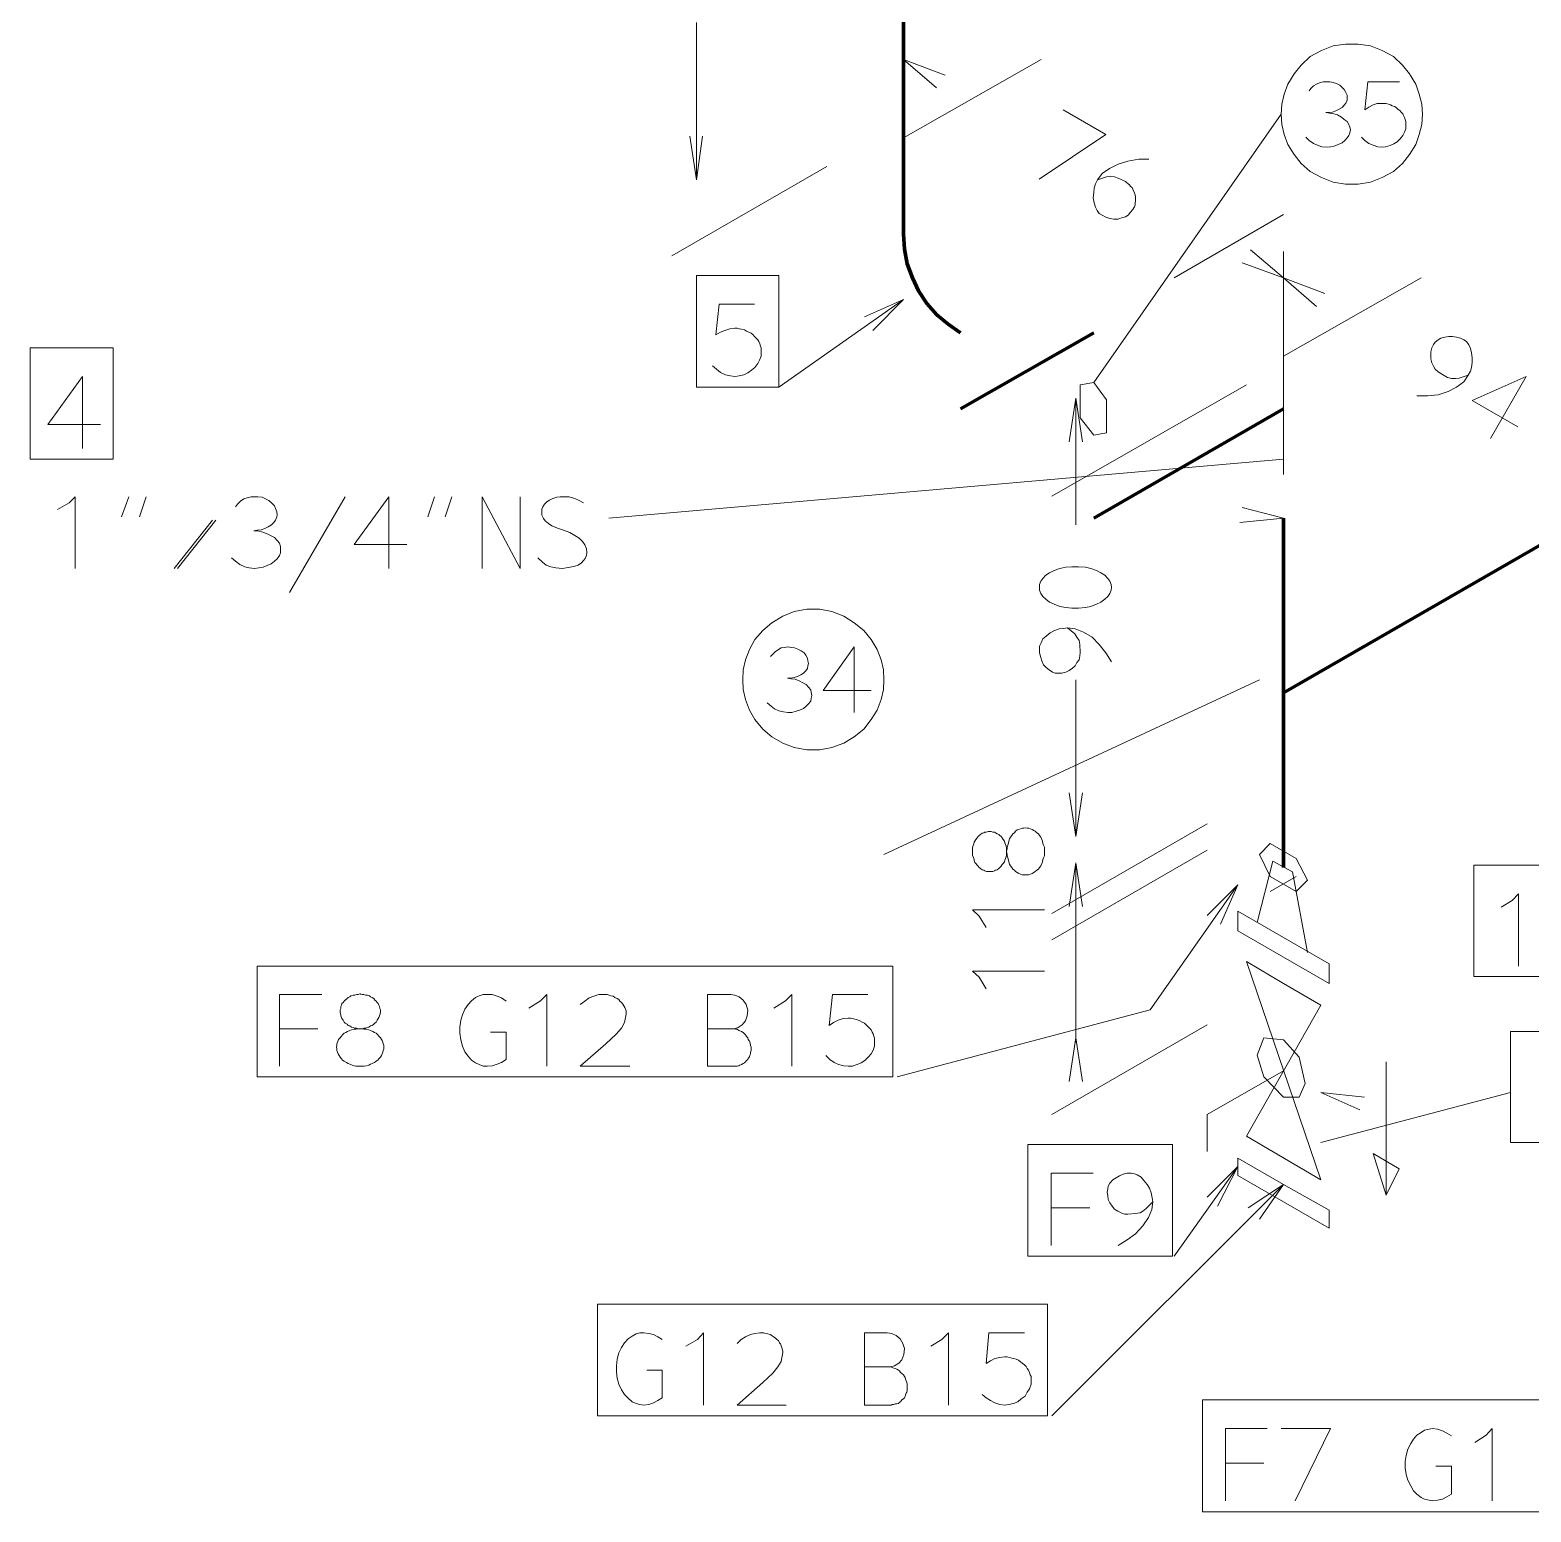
# Model space of a CAD drawing. Header units: millimetres. Extents: x 8 to 586, y 8 to 412.
# Drawn here: x 219.1 to 276.2, y 159.7 to 216.1 of the extents above; entities that cross this region are included whole.
import ezdxf

# ---------------------------------------------------------------- set-up
doc = ezdxf.new("R2010")
doc.units = ezdxf.units.MM
doc.layers.add('SOURCE_PIPE', color=4, linetype='Continuous')
doc.layers.add('SOURCE_TRACE', color=2, linetype='Continuous')

msp = doc.modelspace()

# ---------------------------------------------------------------- linework, layer by layer
at = {"layer": 'SOURCE_PIPE', "lineweight": 70}
for p, q in [((252.356, 208.344), (252.356, 219.155)), ((254.524, 201.69), (259.602, 204.59)), ((259.602, 197.531), (266.826, 201.69)), ((266.826, 190.878), (278.385, 197.531)), ((266.826, 184.224), (266.826, 197.531))]:
    msp.add_line(p, q, dxfattribs=at)
msp.add_lwpolyline([(254.524, 204.59), (254.056, 204.91), (253.631, 205.273), (253.249, 205.699), (252.93, 206.19), (252.696, 206.68), (252.505, 207.213), (252.399, 207.767), (252.356, 208.344)], dxfattribs=at)
at = {"layer": 'SOURCE_TRACE', "lineweight": 13}
for p, q in [((244.473, 210.412), (244.473, 216.405)), ((252.356, 209.175), (252.356, 215.999)), ((252.356, 212.011), (257.605, 214.997)), ((259.602, 202.692), (266.741, 212.907)), ((243.539, 207.512), (249.445, 210.924)), ((262.661, 206.68), (266.826, 209.09)), ((266.826, 199.195), (266.826, 207.682)), ((266.826, 199.195), (266.826, 207.682)), ((266.826, 203.694), (272.075, 206.68)), ((247.618, 202.521), (252.356, 205.848)), ((258.008, 198.363), (265.424, 202.607)), ((259.092, 201.349), (259.092, 202.607)), ((258.922, 197.275), (258.922, 202.095)), ((241.137, 197.531), (266.826, 199.771)), ((220.824, 195.612), (220.824, 198.342)), ((222.588, 197.574), (222.864, 198.342)), ((223.268, 197.574), (223.523, 198.342)), ((228.983, 194.695), (231.108, 198.342)), ((234.253, 197.574), (234.508, 198.342)), ((234.912, 197.574), (235.167, 198.342)), ((224.585, 195.612), (226.051, 197.446)), ((224.713, 195.612), (226.178, 197.446)), ((251.613, 184.715), (265.912, 191.368)), ((258.922, 185.397), (258.922, 191.368)), ((258.008, 182.476), (263.915, 185.888)), ((258.008, 181.473), (263.915, 184.885)), ((258.922, 177.571), (258.922, 184.395)), ((266.316, 183.307), (267.315, 183.883)), ((275.772, 180.471), (275.772, 183.222)), ((254.991, 182.604), (257.732, 182.604)), ((254.991, 180.279), (257.732, 180.279)), ((238.779, 176.653), (238.779, 179.383)), ((248.107, 176.653), (248.107, 179.383)), ((228.601, 178.082), (230.067, 178.082)), ((244.899, 178.082), (245.918, 178.082)), ((258.008, 174.819), (263.915, 178.232)), ((258.922, 177.571), (258.922, 177.741)), ((240.054, 176.653), (241.945, 176.653)), ((268.25, 173.753), (275.474, 175.651)), ((262.661, 169.424), (265.084, 172.836)), ((258.008, 163.346), (266.826, 172.154)), ((257.987, 171.258), (259.453, 171.258)), ((244.749, 163.751), (244.749, 166.502)), ((254.077, 163.751), (254.077, 166.502)), ((250.869, 165.202), (251.867, 165.202)), ((246.024, 163.751), (247.895, 163.751)), ((274.773, 160.105), (274.773, 162.856)), ((264.616, 161.533), (266.083, 161.533))]:
    msp.add_line(p, q, dxfattribs=at)
for points in [[(272.117, 212.907), (272.096, 213.291), (271.989, 213.675), (271.862, 214.059), (271.629, 214.443), (271.352, 214.784), (271.013, 215.104), (270.588, 215.338), (270.141, 215.509), (269.674, 215.573), (269.185, 215.573), (268.717, 215.509), (268.271, 215.338), (267.846, 215.104), (267.506, 214.784), (267.23, 214.443), (266.996, 214.059), (266.848, 213.675), (266.762, 213.291), (266.741, 212.907), (266.762, 212.524), (266.848, 212.139), (266.996, 211.755), (267.23, 211.372), (267.506, 211.03), (267.846, 210.732), (268.271, 210.498), (268.717, 210.327), (269.185, 210.242), (269.674, 210.242), (270.141, 210.327), (270.588, 210.498), (271.013, 210.732), (271.352, 211.03), (271.629, 211.372), (271.862, 211.755), (271.989, 212.139), (272.096, 212.524), (272.117, 212.907)], [(253.95, 214.4), (252.356, 214.997), (253.61, 213.909)], [(267.804, 213.803), (267.867, 213.888), (267.974, 213.995), (268.08, 214.059), (268.229, 214.123), (268.335, 214.144), (268.462, 214.144), (268.59, 214.144), (268.717, 214.123), (268.845, 214.08), (268.972, 214.016), (269.058, 213.931), (269.142, 213.845), (269.206, 213.739), (269.249, 213.633), (269.249, 213.526), (269.249, 213.441), (269.206, 213.334), (269.142, 213.249), (269.058, 213.163), (268.951, 213.099), (268.824, 213.035), (268.696, 212.992), (268.569, 212.971), (268.441, 212.971), (268.59, 212.95), (268.738, 212.928), (268.887, 212.886), (269.036, 212.8), (269.142, 212.715), (269.249, 212.63), (269.313, 212.524), (269.354, 212.417), (269.376, 212.332), (269.354, 212.204), (269.313, 212.097), (269.249, 212.011), (269.163, 211.905), (269.058, 211.819), (268.908, 211.755), (268.76, 211.692), (268.611, 211.67), (268.462, 211.649), (268.292, 211.67), (268.122, 211.734), (267.974, 211.798), (267.804, 211.905), (267.676, 212.033)], [(269.929, 213.078), (270.035, 214.144), (271.246, 214.144)], [(269.801, 212.033), (269.929, 211.905), (270.077, 211.798), (270.247, 211.734), (270.417, 211.67), (270.588, 211.649), (270.715, 211.67), (270.884, 211.713), (271.034, 211.777), (271.161, 211.862), (271.267, 211.969), (271.373, 212.097), (271.437, 212.225), (271.48, 212.353), (271.48, 212.481), (271.48, 212.566), (271.48, 212.63), (271.459, 212.715), (271.437, 212.779), (271.395, 212.864), (271.373, 212.928), (271.309, 212.992), (271.267, 213.035), (271.182, 213.099), (271.118, 213.163), (271.055, 213.206), (270.97, 213.227), (270.906, 213.27), (270.821, 213.291), (270.736, 213.313), (270.651, 213.313), (270.588, 213.313), (270.396, 213.313), (270.247, 213.27), (270.077, 213.184), (269.929, 213.078)], [(258.433, 213.078), (260.069, 212.139), (257.52, 210.434)], [(244.219, 212.075), (244.473, 210.412), (244.707, 212.075)], [(261.706, 211.201), (261.323, 211.201), (260.898, 211.116), (260.537, 211.009), (260.197, 210.838), (259.921, 210.647), (259.751, 210.412), (259.666, 210.263), (259.623, 210.092), (259.602, 209.921), (259.581, 209.729), (259.623, 209.538), (259.666, 209.367), (259.73, 209.239), (259.815, 209.133), (259.921, 209.069), (260.069, 208.983), (260.219, 208.941), (260.367, 208.919), (260.537, 208.919), (260.665, 208.962), (260.813, 209.005), (260.919, 209.069), (261.004, 209.175), (261.09, 209.282), (261.132, 209.346), (261.153, 209.389), (261.174, 209.453), (261.174, 209.538), (261.195, 209.602), (261.195, 209.687), (261.195, 209.751), (261.174, 209.836), (261.153, 209.9), (261.132, 209.964), (261.09, 210.05), (261.068, 210.114), (261.004, 210.156), (260.962, 210.22), (260.919, 210.263), (260.856, 210.306), (260.813, 210.348), (260.537, 210.476), (260.388, 210.519), (260.24, 210.54), (260.09, 210.519), (259.751, 210.412)], [(265.254, 207.256), (266.826, 206.68), (265.573, 207.746)], [(268.399, 206.083), (266.826, 206.68), (268.08, 205.592)], [(251.188, 204.675), (252.356, 205.848), (250.869, 205.188)], [(245.217, 204.505), (245.345, 205.678), (246.683, 205.678)], [(245.09, 203.332), (245.238, 203.204), (245.387, 203.076), (245.578, 202.991), (245.77, 202.948), (245.94, 202.927), (246.109, 202.948), (246.279, 202.991), (246.428, 203.055), (246.577, 203.162), (246.704, 203.268), (246.811, 203.417), (246.874, 203.545), (246.938, 203.694), (246.938, 203.844), (246.938, 203.908), (246.938, 204.014), (246.917, 204.079), (246.895, 204.164), (246.853, 204.249), (246.811, 204.313), (246.747, 204.377), (246.683, 204.441), (246.62, 204.526), (246.556, 204.569), (246.47, 204.611), (246.386, 204.654), (246.301, 204.697), (246.195, 204.718), (246.109, 204.739), (246.024, 204.761), (245.94, 204.761), (245.749, 204.739), (245.557, 204.675), (245.387, 204.611), (245.217, 204.505)], [(271.905, 202.181), (272.309, 202.181), (272.712, 202.223), (273.094, 202.351), (273.413, 202.521), (273.689, 202.713), (273.859, 202.97), (273.944, 203.119), (273.987, 203.268), (274.008, 203.46), (274.008, 203.63), (273.987, 203.822), (273.944, 203.993), (273.88, 204.121), (273.796, 204.249), (273.689, 204.313), (273.562, 204.377), (273.413, 204.42), (273.264, 204.441), (273.116, 204.441), (272.967, 204.42), (272.818, 204.377), (272.712, 204.313), (272.606, 204.228), (272.542, 204.143), (272.478, 204.014), (272.436, 203.865), (272.436, 203.737), (272.436, 203.588), (272.478, 203.439), (272.542, 203.311), (272.606, 203.204), (272.712, 203.098), (272.818, 203.034), (273.073, 202.884), (273.222, 202.841), (273.371, 202.841), (273.519, 202.863), (273.859, 202.97)], [(221.101, 200.176), (221.101, 202.927), (219.783, 201.093), (221.781, 201.093)], [(274.71, 200.559), (276.069, 202.927), (274.008, 202.01), (275.751, 201.008)], [(259.092, 201.349), (259.602, 200.687), (260.09, 200.773), (260.09, 202.031), (259.602, 202.692), (259.092, 202.607), (259.092, 201.349)], [(259.177, 200.431), (258.922, 202.095), (258.667, 200.431)], [(220.144, 197.851), (220.59, 198.108), (220.824, 198.342)], [(226.923, 197.958), (227.007, 198.065), (227.114, 198.172), (227.241, 198.257), (227.369, 198.299), (227.517, 198.342), (227.645, 198.342), (227.772, 198.342), (227.942, 198.32), (228.07, 198.257), (228.197, 198.193), (228.303, 198.108), (228.41, 198.001), (228.453, 197.894), (228.495, 197.766), (228.516, 197.659), (228.495, 197.574), (228.453, 197.446), (228.389, 197.36), (228.303, 197.275), (228.176, 197.19), (228.049, 197.127), (227.9, 197.084), (227.751, 197.063), (227.624, 197.041), (227.772, 197.041), (227.964, 196.999), (228.133, 196.934), (228.261, 196.87), (228.41, 196.785), (228.516, 196.678), (228.601, 196.572), (228.644, 196.443), (228.644, 196.337), (228.644, 196.209), (228.601, 196.103), (228.516, 195.975), (228.41, 195.889), (228.282, 195.783), (228.133, 195.719), (227.985, 195.655), (227.815, 195.633), (227.645, 195.612), (227.453, 195.633), (227.284, 195.676), (227.092, 195.761), (226.923, 195.889), (226.774, 196.018)], [(232.766, 195.612), (232.766, 198.342), (231.448, 196.529), (233.446, 196.529)], [(236.314, 195.612), (236.314, 198.342), (237.759, 195.612), (237.759, 198.342)], [(238.439, 196.018), (238.609, 195.847), (238.758, 195.74), (238.927, 195.676), (239.118, 195.633), (239.374, 195.612), (239.522, 195.633), (239.671, 195.655), (239.841, 195.697), (239.968, 195.74), (240.096, 195.825), (240.181, 195.911), (240.245, 195.996), (240.288, 196.103), (240.309, 196.209), (240.288, 196.358), (240.224, 196.508), (240.139, 196.636), (240.011, 196.764), (239.841, 196.87), (239.65, 196.977), (239.416, 197.063), (239.183, 197.148), (238.97, 197.233), (238.843, 197.318), (238.715, 197.424), (238.651, 197.51), (238.588, 197.638), (238.588, 197.766), (238.588, 197.873), (238.63, 197.958), (238.694, 198.065), (238.779, 198.15), (238.885, 198.214), (239.013, 198.278), (239.161, 198.32), (239.289, 198.342), (239.438, 198.342), (239.629, 198.342), (239.841, 198.278), (240.011, 198.193), (240.181, 198.108)], [(265.169, 197.36), (266.826, 197.531), (265.254, 197.937)], [(260.282, 194.887), (260.261, 194.994), (260.219, 195.122), (260.133, 195.228), (260.027, 195.356), (259.878, 195.441), (259.708, 195.527), (259.496, 195.612), (259.283, 195.655), (259.028, 195.676), (258.773, 195.676), (258.539, 195.655), (258.306, 195.612), (258.093, 195.527), (257.923, 195.441), (257.775, 195.356), (257.668, 195.228), (257.584, 195.122), (257.541, 194.994), (257.541, 194.887), (257.541, 194.78), (257.584, 194.652), (257.668, 194.546), (257.775, 194.439), (257.923, 194.332), (258.093, 194.247), (258.306, 194.162), (258.539, 194.119), (258.773, 194.098), (259.028, 194.098), (259.283, 194.119), (259.496, 194.162), (259.708, 194.247), (259.878, 194.332), (260.027, 194.439), (260.133, 194.546), (260.219, 194.652), (260.261, 194.78), (260.282, 194.887)], [(246.237, 191.368), (246.258, 191.006), (246.343, 190.622), (246.492, 190.216), (246.704, 189.854), (247.002, 189.492), (247.342, 189.193), (247.766, 188.959), (248.191, 188.788), (248.68, 188.703), (249.169, 188.703), (249.637, 188.788), (250.083, 188.959), (250.487, 189.193), (250.848, 189.492), (251.124, 189.854), (251.358, 190.216), (251.506, 190.622), (251.592, 191.006), (251.613, 191.368), (251.592, 191.752), (251.506, 192.136), (251.358, 192.52), (251.124, 192.904), (250.848, 193.245), (250.487, 193.543), (250.083, 193.8), (249.637, 193.97), (249.169, 194.056), (248.68, 194.056), (248.191, 193.97), (247.766, 193.8), (247.342, 193.543), (247.002, 193.245), (246.704, 192.904), (246.492, 192.52), (246.343, 192.136), (246.258, 191.752), (246.237, 191.368)], [(260.282, 192.051), (260.069, 192.392), (259.815, 192.712), (259.538, 192.989), (259.219, 193.181), (258.901, 193.309), (258.603, 193.351), (258.455, 193.33), (258.285, 193.309), (258.114, 193.245), (257.944, 193.16), (257.796, 193.032), (257.668, 192.925), (257.605, 192.776), (257.541, 192.648), (257.541, 192.541), (257.541, 192.392), (257.584, 192.221), (257.626, 192.093), (257.689, 191.944), (257.796, 191.838), (257.902, 191.752), (258.03, 191.667), (258.136, 191.624), (258.264, 191.624), (258.391, 191.624), (258.539, 191.667), (258.667, 191.731), (258.794, 191.816), (258.901, 191.902), (258.964, 192.03), (259.049, 192.136), (259.071, 192.285), (259.092, 192.413), (259.071, 192.712), (259.049, 192.861), (258.964, 192.989), (258.88, 193.117), (258.603, 193.351)], [(247.299, 192.264), (247.384, 192.349), (247.47, 192.434), (247.597, 192.52), (247.703, 192.584), (247.831, 192.605), (247.958, 192.626), (248.086, 192.605), (248.213, 192.584), (248.341, 192.541), (248.468, 192.477), (248.574, 192.392), (248.638, 192.306), (248.702, 192.2), (248.723, 192.093), (248.744, 191.987), (248.723, 191.902), (248.702, 191.795), (248.638, 191.71), (248.553, 191.624), (248.447, 191.56), (248.319, 191.496), (248.191, 191.453), (248.064, 191.432), (247.937, 191.432), (248.086, 191.411), (248.234, 191.389), (248.383, 191.325), (248.532, 191.261), (248.659, 191.197), (248.744, 191.091), (248.829, 190.985), (248.85, 190.899), (248.872, 190.771), (248.85, 190.665), (248.829, 190.558), (248.744, 190.451), (248.659, 190.366), (248.553, 190.28), (248.404, 190.216), (248.277, 190.174), (248.107, 190.131), (247.958, 190.131), (247.788, 190.152), (247.618, 190.195), (247.448, 190.259), (247.32, 190.366), (247.172, 190.494)], [(250.487, 190.131), (250.487, 192.626), (249.296, 190.963), (251.124, 190.963)], [(258.667, 187.06), (258.922, 185.397), (259.177, 187.06)], [(257.732, 184.843), (257.732, 184.906), (257.732, 184.992), (257.689, 185.077), (257.668, 185.141), (257.647, 185.226), (257.626, 185.29), (257.584, 185.376), (257.541, 185.44), (257.498, 185.504), (257.435, 185.546), (257.371, 185.61), (257.328, 185.632), (257.264, 185.675), (257.201, 185.696), (257.137, 185.717), (257.073, 185.717), (257.01, 185.739), (256.946, 185.717), (256.882, 185.717), (256.818, 185.696), (256.755, 185.675), (256.691, 185.653), (256.627, 185.61), (256.585, 185.546), (256.521, 185.504), (256.479, 185.44), (256.436, 185.376), (256.393, 185.312), (256.372, 185.226), (256.351, 185.162), (256.33, 185.077), (256.309, 184.992), (256.309, 184.928), (256.287, 184.843), (256.287, 184.843), (256.287, 184.843), (256.287, 184.843), (256.287, 184.843), (256.287, 184.843), (256.287, 184.843), (256.287, 184.843), (256.287, 184.843), (256.287, 184.843), (256.287, 184.843), (256.287, 184.843), (256.287, 184.843), (256.287, 184.843), (256.287, 184.843), (256.287, 184.843), (256.287, 184.843), (256.287, 184.843), (256.287, 184.843), (256.287, 184.779), (256.287, 184.694), (256.266, 184.63), (256.245, 184.566), (256.223, 184.501), (256.202, 184.437), (256.16, 184.373), (256.118, 184.331), (256.075, 184.267), (256.032, 184.224), (255.99, 184.181), (255.926, 184.139), (255.862, 184.117), (255.82, 184.096), (255.756, 184.075), (255.693, 184.075), (255.629, 184.075), (255.586, 184.075), (255.522, 184.075), (255.459, 184.096), (255.416, 184.117), (255.352, 184.139), (255.289, 184.181), (255.246, 184.224), (255.204, 184.267), (255.161, 184.309), (255.118, 184.373), (255.076, 184.416), (255.055, 184.501), (255.034, 184.566), (255.013, 184.63), (254.991, 184.694), (254.991, 184.758), (254.991, 184.821), (254.991, 184.821), (254.991, 184.821), (254.991, 184.821), (254.991, 184.821), (254.991, 184.821), (254.991, 184.821), (254.991, 184.821), (254.991, 184.821), (254.991, 184.821), (254.991, 184.821), (254.991, 184.821), (254.991, 184.843), (254.991, 184.843), (254.991, 184.843), (254.991, 184.843), (254.991, 184.843), (254.991, 184.843), (254.991, 184.843), (254.991, 184.843), (254.991, 184.843), (254.991, 184.843), (254.991, 184.843), (254.991, 184.843), (254.991, 184.843), (254.991, 184.843), (254.991, 184.843), (254.991, 184.843), (254.991, 184.843), (254.991, 184.843), (254.991, 184.843), (254.991, 184.843), (254.991, 184.843), (254.991, 184.843), (254.991, 184.843), (254.991, 184.906), (254.991, 184.97), (255.013, 185.055), (255.034, 185.12), (255.055, 185.184), (255.076, 185.226), (255.118, 185.29), (255.161, 185.354), (255.204, 185.397), (255.246, 185.44), (255.289, 185.482), (255.352, 185.525), (255.416, 185.546), (255.459, 185.568), (255.522, 185.568), (255.586, 185.589), (255.629, 185.589), (255.693, 185.589), (255.756, 185.568), (255.82, 185.568), (255.862, 185.546), (255.926, 185.504), (255.99, 185.482), (256.032, 185.44), (256.075, 185.397), (256.118, 185.354), (256.16, 185.29), (256.202, 185.226), (256.223, 185.162), (256.245, 185.098), (256.266, 185.034), (256.287, 184.97), (256.287, 184.906), (256.287, 184.843), (256.287, 184.843), (256.287, 184.843), (256.287, 184.843), (256.287, 184.843), (256.287, 184.843), (256.287, 184.821), (256.287, 184.821), (256.287, 184.821), (256.287, 184.821), (256.287, 184.821), (256.287, 184.821), (256.287, 184.821), (256.287, 184.821), (256.287, 184.821), (256.287, 184.821), (256.287, 184.821), (256.287, 184.821), (256.287, 184.821), (256.309, 184.736), (256.309, 184.672), (256.33, 184.587), (256.351, 184.501), (256.372, 184.437), (256.393, 184.352), (256.436, 184.288), (256.479, 184.224), (256.521, 184.16), (256.585, 184.117), (256.627, 184.075), (256.691, 184.032), (256.755, 183.989), (256.818, 183.968), (256.882, 183.947), (256.946, 183.947), (257.01, 183.947), (257.073, 183.947), (257.137, 183.947), (257.201, 183.968), (257.264, 183.989), (257.328, 184.032), (257.371, 184.075), (257.435, 184.117), (257.498, 184.16), (257.541, 184.224), (257.584, 184.288), (257.626, 184.373), (257.647, 184.437), (257.668, 184.523), (257.689, 184.587), (257.732, 184.672), (257.732, 184.758), (257.732, 184.843)], [(267.315, 183.307), (267.74, 183.734), (267.315, 184.566), (266.316, 185.141), (265.912, 184.715), (266.316, 183.883), (267.315, 183.307)], [(259.177, 182.732), (258.922, 184.395), (258.667, 182.732)], [(267.74, 180.982), (267.166, 184.053), (266.423, 184.459), (265.828, 182.134)], [(265.084, 183.563), (261.748, 178.807), (252.123, 176.248)], [(264.425, 182.07), (265.084, 183.563), (263.915, 182.39)], [(275.113, 182.71), (275.538, 182.966), (275.772, 183.222)], [(255.501, 181.942), (255.246, 182.369), (254.991, 182.604)], [(266.826, 181.559), (268.569, 180.556), (268.569, 179.809), (265.084, 181.814), (265.084, 182.561), (266.826, 181.559)], [(266.826, 179.809), (268.25, 178.978), (265.424, 173.988), (268.25, 172.325), (265.424, 180.642), (266.826, 179.809)], [(255.501, 179.597), (255.246, 180.044), (254.991, 180.279)], [(230.216, 179.383), (228.601, 179.383), (228.601, 176.653)], [(231.682, 176.653), (231.746, 176.653), (231.831, 176.653), (231.916, 176.675), (232, 176.696), (232.064, 176.738), (232.129, 176.76), (232.213, 176.802), (232.277, 176.845), (232.341, 176.888), (232.383, 176.93), (232.447, 176.995), (232.489, 177.059), (232.511, 177.123), (232.532, 177.187), (232.553, 177.251), (232.575, 177.315), (232.575, 177.379), (232.575, 177.443), (232.553, 177.507), (232.532, 177.571), (232.511, 177.635), (232.489, 177.677), (232.447, 177.741), (232.383, 177.805), (232.341, 177.847), (232.277, 177.911), (232.213, 177.933), (232.15, 177.975), (232.064, 178.018), (232, 178.04), (231.916, 178.061), (231.831, 178.061), (231.767, 178.082), (231.682, 178.082), (231.682, 178.082), (231.682, 178.082), (231.682, 178.082), (231.682, 178.082), (231.682, 178.082), (231.682, 178.082), (231.682, 178.082), (231.682, 178.082), (231.682, 178.082), (231.682, 178.082), (231.682, 178.082), (231.682, 178.082), (231.682, 178.082), (231.682, 178.082), (231.682, 178.082), (231.682, 178.082), (231.682, 178.082), (231.682, 178.082), (231.597, 178.082), (231.533, 178.104), (231.47, 178.104), (231.406, 178.125), (231.342, 178.146), (231.279, 178.189), (231.215, 178.21), (231.172, 178.253), (231.108, 178.296), (231.066, 178.338), (231.023, 178.402), (230.981, 178.466), (230.959, 178.509), (230.938, 178.573), (230.938, 178.616), (230.917, 178.701), (230.917, 178.743), (230.917, 178.807), (230.938, 178.85), (230.938, 178.935), (230.959, 178.978), (230.981, 179.042), (231.023, 179.084), (231.066, 179.127), (231.108, 179.17), (231.172, 179.234), (231.215, 179.277), (231.279, 179.298), (231.321, 179.341), (231.406, 179.362), (231.47, 179.362), (231.533, 179.383), (231.597, 179.383), (231.661, 179.405), (231.661, 179.405), (231.661, 179.405), (231.661, 179.405), (231.661, 179.405), (231.661, 179.405), (231.682, 179.405), (231.682, 179.405), (231.682, 179.405), (231.682, 179.405), (231.682, 179.405), (231.682, 179.405), (231.682, 179.405), (231.682, 179.405), (231.682, 179.405), (231.682, 179.405), (231.682, 179.405), (231.682, 179.383), (231.682, 179.405), (231.682, 179.405), (231.682, 179.405), (231.682, 179.405), (231.682, 179.405), (231.682, 179.405), (231.682, 179.405), (231.682, 179.405), (231.682, 179.405), (231.682, 179.405), (231.682, 179.405), (231.682, 179.405), (231.682, 179.405), (231.682, 179.405), (231.682, 179.405), (231.682, 179.405), (231.682, 179.405), (231.746, 179.383), (231.809, 179.383), (231.873, 179.362), (231.958, 179.362), (232.022, 179.341), (232.064, 179.298), (232.129, 179.277), (232.192, 179.234), (232.234, 179.17), (232.277, 179.127), (232.32, 179.084), (232.362, 179.042), (232.383, 178.978), (232.404, 178.935), (232.425, 178.85), (232.447, 178.807), (232.447, 178.743), (232.447, 178.701), (232.425, 178.616), (232.404, 178.573), (232.383, 178.509), (232.362, 178.466), (232.32, 178.402), (232.277, 178.338), (232.234, 178.296), (232.192, 178.253), (232.129, 178.21), (232.064, 178.189), (232, 178.146), (231.937, 178.125), (231.873, 178.104), (231.809, 178.104), (231.746, 178.082), (231.682, 178.082), (231.682, 178.082), (231.682, 178.082), (231.682, 178.082), (231.682, 178.082), (231.682, 178.082), (231.682, 178.082), (231.682, 178.082), (231.682, 178.082), (231.682, 178.082), (231.682, 178.082), (231.682, 178.082), (231.661, 178.082), (231.661, 178.082), (231.661, 178.082), (231.661, 178.082), (231.661, 178.082), (231.661, 178.082), (231.661, 178.082), (231.575, 178.082), (231.512, 178.061), (231.427, 178.061), (231.342, 178.04), (231.279, 178.018), (231.193, 177.975), (231.129, 177.933), (231.066, 177.911), (231.002, 177.847), (230.959, 177.805), (230.917, 177.741), (230.854, 177.677), (230.832, 177.635), (230.811, 177.571), (230.79, 177.507), (230.79, 177.443), (230.768, 177.379), (230.79, 177.315), (230.79, 177.251), (230.811, 177.187), (230.832, 177.123), (230.875, 177.059), (230.917, 176.995), (230.959, 176.93), (231.002, 176.888), (231.066, 176.845), (231.151, 176.802), (231.215, 176.76), (231.279, 176.738), (231.363, 176.696), (231.448, 176.675), (231.512, 176.653), (231.597, 176.653), (231.682, 176.653)], [(237.228, 179.127), (237.058, 179.255), (236.888, 179.319), (236.697, 179.383), (236.505, 179.383), (236.356, 179.383), (236.208, 179.341), (236.059, 179.277), (235.91, 179.149), (235.783, 178.999), (235.655, 178.828), (235.571, 178.616), (235.507, 178.402), (235.464, 178.146), (235.464, 177.911), (235.507, 177.656), (235.571, 177.421), (235.655, 177.208), (235.783, 177.037), (235.91, 176.888), (236.059, 176.781), (236.208, 176.717), (236.356, 176.653), (236.505, 176.653), (236.697, 176.675), (236.888, 176.738), (237.058, 176.802), (237.228, 176.909)], [(238.099, 178.871), (238.545, 179.149), (238.779, 179.383)], [(240.054, 178.999), (240.224, 179.127), (240.393, 179.255), (240.564, 179.319), (240.755, 179.383), (240.925, 179.383), (241.01, 179.383), (241.073, 179.383), (241.159, 179.362), (241.223, 179.341), (241.307, 179.319), (241.371, 179.277), (241.456, 179.234), (241.52, 179.191), (241.562, 179.127), (241.626, 179.084), (241.669, 179.02), (241.711, 178.956), (241.753, 178.892), (241.775, 178.828), (241.796, 178.765), (241.796, 178.701), (241.796, 178.637), (241.732, 178.317), (241.626, 178.104), (241.414, 177.869), (241.031, 177.507), (240.054, 176.653)], [(245.791, 179.383), (244.899, 179.383), (244.899, 176.653), (245.918, 176.653)], [(245.918, 178.082), (246.067, 178.125), (246.216, 178.232), (246.343, 178.381), (246.407, 178.573), (246.428, 178.786), (246.365, 178.999), (246.258, 179.17), (246.109, 179.298), (245.94, 179.362), (245.791, 179.383)], [(247.427, 178.871), (247.873, 179.149), (248.107, 179.383)], [(249.53, 178.21), (249.658, 179.383), (250.996, 179.383)], [(249.403, 177.059), (249.552, 176.909), (249.721, 176.802), (249.891, 176.717), (250.083, 176.675), (250.253, 176.653), (250.423, 176.653), (250.593, 176.717), (250.742, 176.781), (250.89, 176.866), (251.017, 176.995), (251.124, 177.123), (251.209, 177.272), (251.251, 177.421), (251.251, 177.571), (251.251, 177.635), (251.251, 177.72), (251.23, 177.805), (251.209, 177.89), (251.167, 177.954), (251.124, 178.04), (251.06, 178.104), (250.996, 178.168), (250.933, 178.232), (250.869, 178.296), (250.784, 178.338), (250.699, 178.381), (250.614, 178.424), (250.508, 178.445), (250.423, 178.466), (250.337, 178.488), (250.253, 178.488), (250.062, 178.466), (249.871, 178.402), (249.7, 178.317), (249.53, 178.21)], [(237.228, 176.909), (237.228, 177.954), (236.633, 177.954)], [(245.918, 176.653), (245.918, 176.653), (245.918, 176.653), (245.918, 176.653), (245.918, 176.653), (245.918, 176.653), (245.918, 176.653), (245.918, 176.653), (245.918, 176.653), (245.918, 176.653), (245.918, 176.653), (245.918, 176.653), (245.918, 176.653), (245.918, 176.653), (245.918, 176.653), (245.918, 176.653), (245.918, 176.653), (245.918, 176.653), (245.918, 176.653), (245.982, 176.653), (246.024, 176.653), (246.088, 176.675), (246.131, 176.696), (246.195, 176.717), (246.258, 176.76), (246.301, 176.781), (246.343, 176.824), (246.386, 176.866), (246.428, 176.909), (246.449, 176.952), (246.492, 177.016), (246.513, 177.08), (246.534, 177.123), (246.534, 177.187), (246.556, 177.251), (246.556, 177.315), (246.556, 177.379), (246.534, 177.443), (246.534, 177.485), (246.513, 177.571), (246.492, 177.613), (246.449, 177.677), (246.428, 177.741), (246.386, 177.783), (246.343, 177.847), (246.301, 177.89), (246.258, 177.933), (246.195, 177.975), (246.131, 177.997), (246.088, 178.018), (246.024, 178.061), (245.982, 178.061), (245.918, 178.082)], [(259.177, 176.078), (258.922, 177.741), (258.667, 176.078)], [(267.655, 175.992), (267.421, 175.481), (266.826, 175.481), (266.083, 176.248), (265.828, 177.08), (266.083, 177.741), (266.826, 177.656), (267.421, 176.995), (267.655, 175.992)], [(270.736, 176.824), (270.736, 171.748), (270.247, 173.327), (271.225, 172.751), (270.736, 171.748), (270.736, 176.824)], [(266.826, 176.483), (263.915, 174.819), (263.915, 173.412)], [(269.908, 175.481), (268.25, 175.651), (269.738, 174.99)], [(266.826, 172.154), (268.569, 171.173), (268.569, 170.49), (265.084, 172.495), (265.084, 173.156), (266.826, 172.154)], [(264.319, 171.322), (265.084, 172.836), (263.915, 171.663)], [(259.581, 172.58), (257.987, 172.58), (257.987, 169.829)], [(260.537, 169.829), (260.877, 170.043), (261.195, 170.277), (261.472, 170.575), (261.684, 170.895), (261.811, 171.194), (261.854, 171.493), (261.833, 171.642), (261.79, 171.834), (261.727, 172.004), (261.642, 172.154), (261.515, 172.303), (261.408, 172.431), (261.259, 172.516), (261.153, 172.559), (261.026, 172.58), (260.877, 172.58), (260.728, 172.538), (260.579, 172.474), (260.452, 172.41), (260.324, 172.325), (260.219, 172.197), (260.154, 172.09), (260.133, 171.983), (260.112, 171.855), (260.133, 171.727), (260.154, 171.578), (260.219, 171.45), (260.303, 171.322), (260.388, 171.216), (260.515, 171.13), (260.643, 171.066), (260.771, 171.024), (260.898, 171.024), (261.195, 171.045), (261.365, 171.066), (261.472, 171.13), (261.599, 171.237), (261.854, 171.493)], [(265.912, 170.831), (266.826, 172.154), (265.487, 171.258)], [(243.177, 166.247), (243.007, 166.353), (242.837, 166.438), (242.667, 166.481), (242.476, 166.502), (242.327, 166.502), (242.178, 166.459), (242.03, 166.374), (241.881, 166.268), (241.732, 166.119), (241.626, 165.948), (241.52, 165.735), (241.456, 165.5), (241.435, 165.244), (241.435, 165.01), (241.456, 164.775), (241.52, 164.54), (241.626, 164.327), (241.732, 164.157), (241.881, 164.008), (242.03, 163.879), (242.178, 163.815), (242.327, 163.773), (242.476, 163.751), (242.667, 163.773), (242.837, 163.837), (243.007, 163.922), (243.177, 164.029)], [(244.069, 165.991), (244.515, 166.247), (244.749, 166.502)], [(246.024, 166.097), (246.174, 166.247), (246.343, 166.353), (246.534, 166.438), (246.704, 166.481), (246.895, 166.502), (246.959, 166.502), (247.045, 166.502), (247.108, 166.481), (247.193, 166.459), (247.278, 166.438), (247.342, 166.396), (247.406, 166.353), (247.47, 166.311), (247.533, 166.247), (247.597, 166.204), (247.639, 166.119), (247.682, 166.076), (247.703, 166.012), (247.724, 165.948), (247.745, 165.884), (247.766, 165.799), (247.766, 165.756), (247.703, 165.414), (247.575, 165.202), (247.384, 164.967), (247.002, 164.604), (246.024, 163.751)], [(251.74, 166.502), (250.869, 166.502), (250.869, 163.751), (251.867, 163.751)], [(251.867, 165.202), (252.017, 165.244), (252.187, 165.351), (252.292, 165.478), (252.378, 165.671), (252.399, 165.905), (252.335, 166.097), (252.229, 166.268), (252.08, 166.396), (251.91, 166.481), (251.74, 166.502)], [(253.397, 165.991), (253.822, 166.247), (254.077, 166.502)], [(255.501, 165.329), (255.607, 166.502), (256.968, 166.502)], [(251.867, 163.751), (251.867, 163.751), (251.867, 163.751), (251.867, 163.751), (251.867, 163.751), (251.867, 163.751), (251.867, 163.751), (251.867, 163.751), (251.867, 163.751), (251.867, 163.751), (251.867, 163.751), (251.889, 163.751), (251.889, 163.751), (251.889, 163.751), (251.889, 163.751), (251.889, 163.751), (251.889, 163.751), (251.889, 163.751), (251.889, 163.751), (251.931, 163.773), (251.995, 163.773), (252.038, 163.794), (252.101, 163.794), (252.165, 163.815), (252.208, 163.858), (252.25, 163.879), (252.292, 163.943), (252.356, 163.986), (252.399, 164.029), (252.42, 164.072), (252.442, 164.136), (252.463, 164.199), (252.484, 164.242), (252.505, 164.306), (252.505, 164.37), (252.505, 164.412), (252.505, 164.498), (252.505, 164.54), (252.484, 164.604), (252.463, 164.668), (252.442, 164.732), (252.42, 164.796), (252.399, 164.839), (252.356, 164.903), (252.292, 164.946), (252.25, 164.988), (252.208, 165.053), (252.165, 165.074), (252.101, 165.117), (252.038, 165.138), (251.995, 165.159), (251.931, 165.181), (251.867, 165.202)], [(255.352, 164.157), (255.501, 164.029), (255.671, 163.922), (255.841, 163.837), (256.032, 163.773), (256.223, 163.751), (256.372, 163.773), (256.543, 163.815), (256.712, 163.879), (256.839, 163.986), (256.989, 164.093), (257.073, 164.242), (257.159, 164.37), (257.222, 164.54), (257.222, 164.668), (257.222, 164.754), (257.222, 164.839), (257.18, 164.903), (257.159, 164.988), (257.116, 165.074), (257.073, 165.138), (257.031, 165.223), (256.968, 165.287), (256.882, 165.351), (256.818, 165.393), (256.734, 165.457), (256.648, 165.5), (256.564, 165.521), (256.479, 165.542), (256.393, 165.564), (256.309, 165.585), (256.223, 165.585), (256.032, 165.564), (255.841, 165.521), (255.671, 165.436), (255.501, 165.329)], [(243.177, 164.029), (243.177, 165.074), (242.582, 165.074)], [(266.21, 162.856), (264.616, 162.856), (264.616, 160.105)], [(266.741, 162.856), (268.611, 162.856), (267.273, 160.105)], [(273.222, 162.578), (273.052, 162.685), (272.882, 162.77), (272.691, 162.834), (272.5, 162.856), (272.372, 162.834), (272.202, 162.792), (272.075, 162.706), (271.905, 162.6), (271.777, 162.45), (271.671, 162.28), (271.565, 162.067), (271.501, 161.832), (271.459, 161.597), (271.459, 161.341), (271.501, 161.107), (271.565, 160.894), (271.671, 160.68), (271.777, 160.488), (271.905, 160.36), (272.075, 160.232), (272.202, 160.169), (272.372, 160.126), (272.5, 160.105), (272.691, 160.126), (272.882, 160.169), (273.052, 160.254), (273.222, 160.36)], [(274.114, 162.322), (274.539, 162.6), (274.773, 162.856)], [(273.222, 160.36), (273.222, 161.427), (272.627, 161.427)]]:
    msp.add_lwpolyline(points, dxfattribs=at)
for points in [[(244.473, 202.521), (247.618, 202.521), (247.618, 206.765), (244.473, 206.765)], [(219.103, 199.771), (222.269, 199.771), (222.269, 204.014), (219.103, 204.014)], [(259.092, 201.349), (259.602, 200.687), (260.09, 200.773), (260.09, 202.031), (259.602, 202.692), (259.092, 202.607), (259.092, 201.349)], [(267.315, 183.307), (267.74, 183.734), (267.315, 184.566), (266.316, 185.141), (265.912, 184.715), (266.316, 183.883), (267.315, 183.307)], [(274.072, 180.065), (279.554, 180.065), (279.554, 184.309), (274.072, 184.309)], [(227.751, 176.248), (251.953, 176.248), (251.953, 180.471), (227.751, 180.471)], [(275.474, 173.753), (280.957, 173.753), (280.957, 177.975), (275.474, 177.975)], [(257.095, 169.424), (262.598, 169.424), (262.598, 173.668), (257.095, 173.668)], [(240.712, 163.346), (257.839, 163.346), (257.839, 167.59), (240.712, 167.59)], [(263.745, 159.678), (287.947, 159.678), (287.947, 163.943), (263.745, 163.943)]]:
    msp.add_lwpolyline(points, close=True, dxfattribs=at)

doc.saveas('drawing.dxf')
